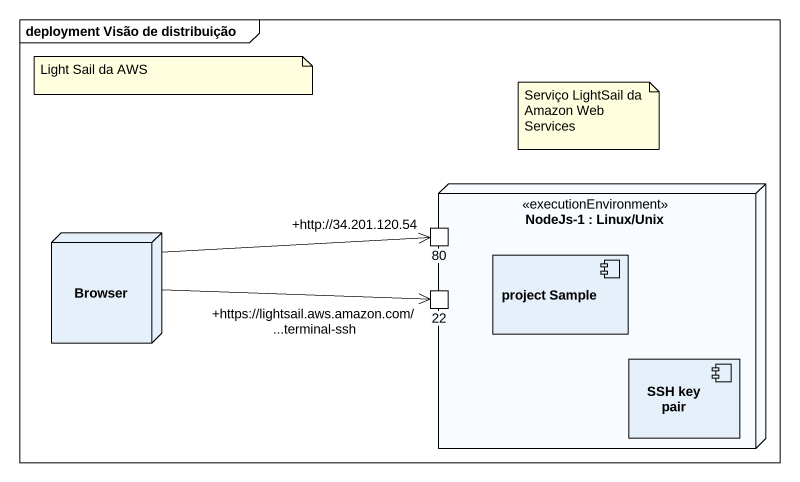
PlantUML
@startuml
mainframe deployment Visão de distribuição
node "NodeJs-1 : Linux/Unix" as NodeJs_1 <<executionEnvironment>> {
  port "80" as p80 #FFFFFF
  component "project Sample" as project_Sample
  port "22" as p22
  component "SSH key pair" as SSH_key_pair
}
node Browser
Browser -right-> "+http://34.201.120.54" p80
Browser -right-> "+https://lightsail.aws.amazon.com/...terminal-ssh" p22
note as N1
  Light Sail da AWS
end note
note as N2
  Serviço LightSail da Amazon Web Services
end note
@enduml
